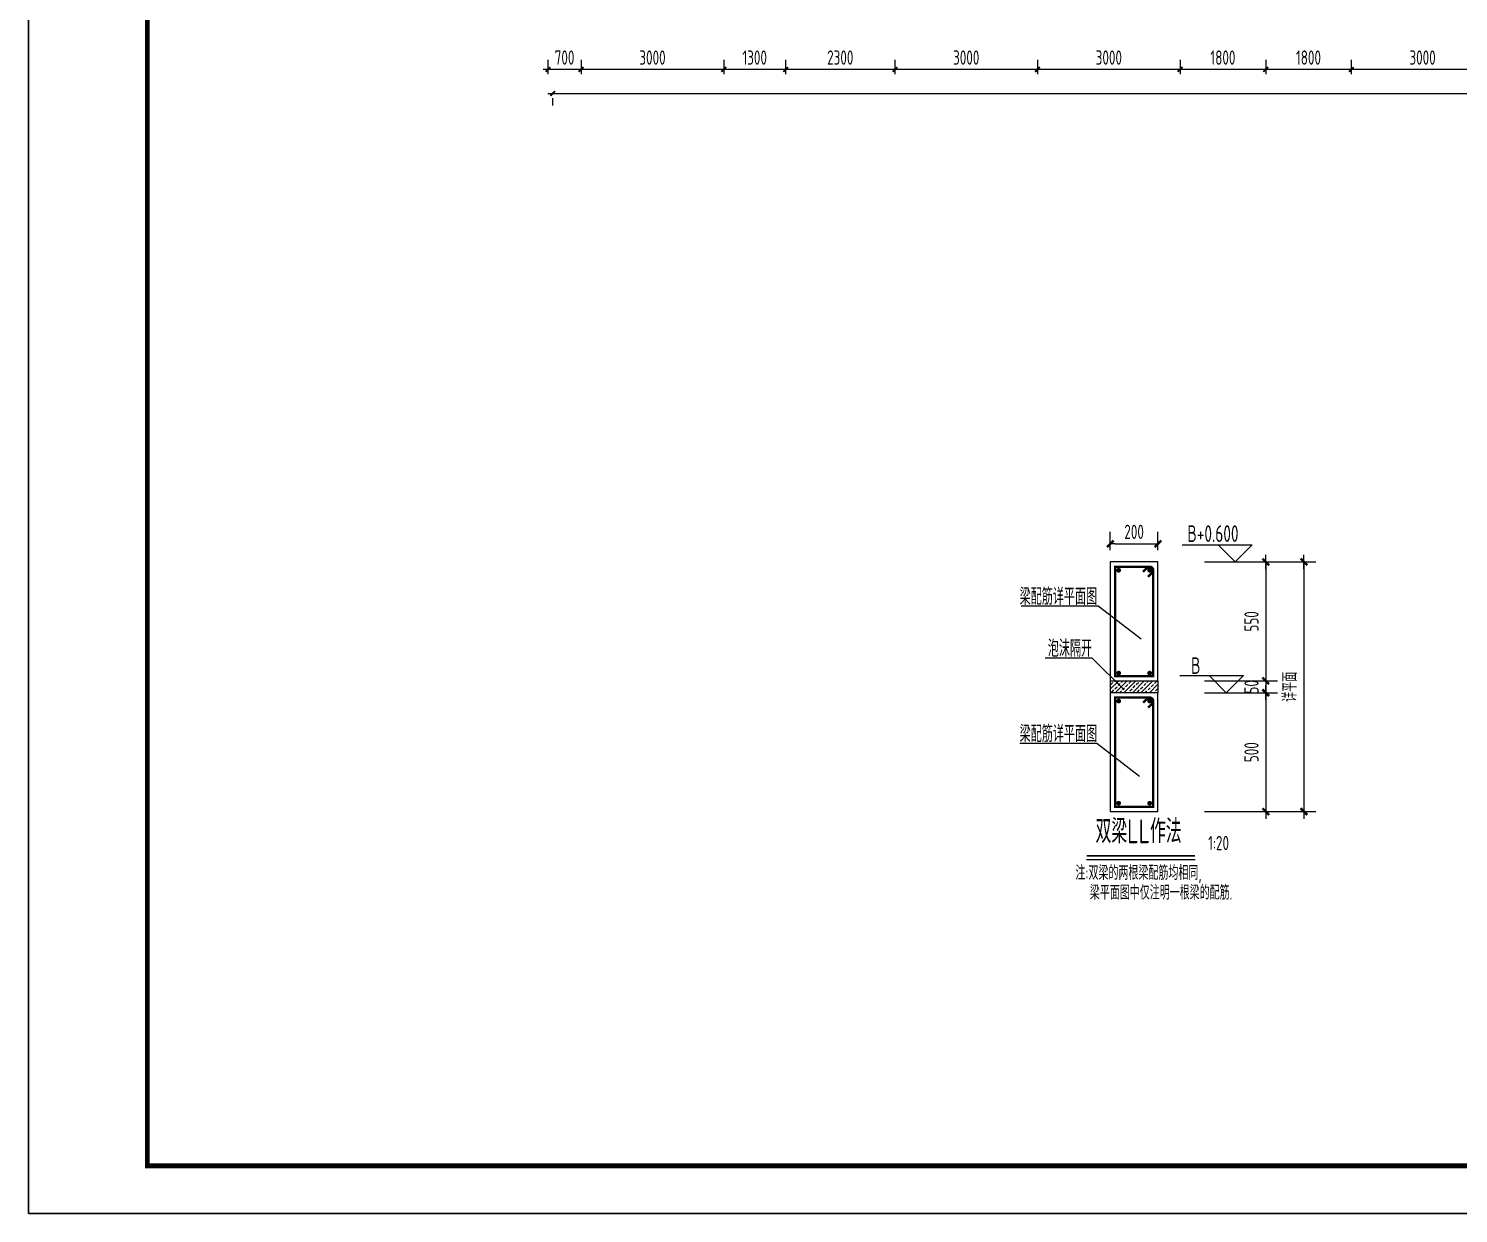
# Model space of a CAD drawing. Extents: x 580289 to 1106878, y -144605 to 78052.
# Drawn here: x 750187 to 780266, y -61777 to -36859 of the extents above; entities that cross this region are included whole.
import ezdxf
from ezdxf.enums import TextEntityAlignment as Align

# ---------------------------------------------------------------- set-up
doc = ezdxf.new("R2010")
doc.units = 0
doc.header["$LTSCALE"] = 100
doc.layers.get('0').update_dxf_attribs({"linetype": 'CONTINUOUS'})
doc.layers.get('Defpoints').update_dxf_attribs({"linetype": 'CONTINUOUS'})
for name, color, linetype in [('beam_dy', 7, 'CONTINUOUS'), ('DIM', 3, 'CONTINUOUS'), ('T图框', 7, 'CONTINUOUS'), ('图框', 254, 'CONTINUOUS'), ('梁__实线', 4, 'CONTINUOUS')]:
    doc.layers.add(name, color=color, linetype=linetype)
doc.styles.add('dim_font', font='tssdeng.shx', dxfattribs={"width": 0.7, "bigfont": 'tssdchn.shx'})
doc.styles.get("Standard").update_dxf_attribs({"font": 'tssdeng.shx', "width": 0.7, "bigfont": 'tssdchn.shx'})
doc.styles.add('TSSD_Dimension', font='Tssdeng.shx', dxfattribs={"width": 0.7, "bigfont": 'tssdchn.shx'})
doc.dimstyles.new('DIMN', dxfattribs={"dimtxt": 300, "dimasz": 1, "dimexe": 250, "dimexo": 300, "dimgap": 150, "dimtad": 1, "dimdec": 0, "dimzin": 0, "dimdsep": 46, "dimtxsty": 'dim_font', "dimblk": '_DIMX', "dimcen": 0.09, "dimclrt": 7, "dimadec": 0, "dimazin": 0, "dimtfac": 1, "dimtdec": 0, "dimtix": 1, "dimtmove": 2, "dimatfit": 3, "dimldrblk": '_DIMX', "dimfxl": 250, "dimtolj": 1, "dimtzin": 0, "dimarcsym": 0})
doc.dimstyles.new('TSSD_100_100', dxfattribs={"dimtxt": 300, "dimasz": 100, "dimexe": 100, "dimexo": 250, "dimgap": 100, "dimtad": 1, "dimdec": 0, "dimzin": 0, "dimdsep": 46, "dimtxsty": 'TSSD_Dimension', "dimblk": 'ARCHTICK', "dimcen": 0, "dimdle": 100, "dimclrt": 7, "dimadec": 0, "dimazin": 0, "dimtfac": 1, "dimtdec": 0, "dimtix": 1, "dimtmove": 2, "dimatfit": 3, "dimfxl": 1, "dimtolj": 1, "dimtzin": 0, "dimarcsym": 0})
doc.dimstyles.new('TSSD_100_100$0', dxfattribs={"dimtxt": 300, "dimasz": 100, "dimexe": 250, "dimexo": 250, "dimgap": 100, "dimtad": 1, "dimdec": 0, "dimzin": 0, "dimdsep": 46, "dimtxsty": 'TSSD_Dimension', "dimblk": '_TSDBK', "dimblk1": '_TSDBK', "dimblk2": '_TSDBK', "dimsah": 1, "dimcen": 0, "dimclrt": 7, "dimadec": 0, "dimazin": 0, "dimtfac": 1, "dimtdec": 0, "dimtix": 1, "dimtmove": 2, "dimatfit": 3, "dimldrblk": '_TSDBK', "dimfxl": 1, "dimtolj": 1, "dimtzin": 0, "dimarcsym": 0})

# ---------------------------------------------------------------- blocks, each defined once
blk = doc.blocks.new('A$C72C84CBD')
at = {"layer": '图框', "color": 0}
for points in [[(0, 0), (0, 59400), (84100, 59400), (84100, 0)], [(0, 0), (84100, 0), (84100, 59400), (0, 59400)]]:
    blk.add_lwpolyline(points, close=True, dxfattribs=at)
at = {"layer": '图框', "color": 0, "const_width": 100}
blk.add_lwpolyline([(2500, 1000), (83100, 1000), (83100, 58400), (2500, 58400)], close=True, dxfattribs=at)
blk = doc.blocks.new('图框')
at = {"layer": 'T图框', "color": 4}
blk.add_blockref('A$C72C84CBD', (602717, 102744), dxfattribs=at)
blk = doc.blocks.new('_ArchTick')
at = {"color": 0, "linetype": 'ByBlock', "const_width": 0.4}
blk.add_lwpolyline([(-0.5, -0.5), (0.5, 0.5)], dxfattribs=at)
blk = doc.blocks.new('*D1359')
at = {"layer": 'Defpoints', "color": 0}
for p in [(778012, -37267), (781012, -37267), (778012, -37718)]:
    blk.add_point(p, dxfattribs=at)
at = {"layer": 'DIM', "color": 0, "lineweight": -2}
for p, q in [((778012, -37517), (778012, -37818)), ((781012, -37517), (781012, -37818)), ((781112, -37718), (777912, -37718))]:
    blk.add_line(p, q, dxfattribs=at)
at = {"layer": 'DIM', "color": 0, "lineweight": -2, "xscale": 100, "yscale": 100, "zscale": 100, "rotation": 180}
blk.add_blockref('_ArchTick', (778012, -37718), dxfattribs=at)
at = {"layer": 'DIM', "color": 0, "lineweight": -2, "xscale": 100, "yscale": 100, "zscale": 100}
blk.add_blockref('_ArchTick', (781012, -37718), dxfattribs=at)
at = {"layer": 'DIM', "color": 7, "insert": (779512, -37468), "char_height": 300, "attachment_point": 5, "style": 'TSSD_Dimension'}
blk.add_mtext('\\A1;3000', dxfattribs=at)
blk = doc.blocks.new('*D1360')
at = {"layer": 'Defpoints', "color": 0}
for p in [(776212, -37267), (778012, -37267), (776212, -37718)]:
    blk.add_point(p, dxfattribs=at)
at = {"layer": 'DIM', "color": 0, "lineweight": -2}
for p, q in [((776212, -37517), (776212, -37818)), ((778012, -37517), (778012, -37818)), ((778112, -37718), (776112, -37718))]:
    blk.add_line(p, q, dxfattribs=at)
at = {"layer": 'DIM', "color": 0, "lineweight": -2, "xscale": 100, "yscale": 100, "zscale": 100, "rotation": 180}
blk.add_blockref('_ArchTick', (776212, -37718), dxfattribs=at)
at = {"layer": 'DIM', "color": 0, "lineweight": -2, "xscale": 100, "yscale": 100, "zscale": 100}
blk.add_blockref('_ArchTick', (778012, -37718), dxfattribs=at)
at = {"layer": 'DIM', "color": 7, "insert": (777112, -37468), "char_height": 300, "attachment_point": 5, "style": 'TSSD_Dimension'}
blk.add_mtext('\\A1;1800', dxfattribs=at)
blk = doc.blocks.new('*D1361')
at = {"layer": 'Defpoints', "color": 0}
for p in [(774412, -37267), (776212, -37267), (774412, -37718)]:
    blk.add_point(p, dxfattribs=at)
at = {"layer": 'DIM', "color": 0, "lineweight": -2}
for p, q in [((774412, -37517), (774412, -37818)), ((776212, -37517), (776212, -37818)), ((776312, -37718), (774312, -37718))]:
    blk.add_line(p, q, dxfattribs=at)
at = {"layer": 'DIM', "color": 0, "lineweight": -2, "xscale": 100, "yscale": 100, "zscale": 100, "rotation": 180}
blk.add_blockref('_ArchTick', (774412, -37718), dxfattribs=at)
at = {"layer": 'DIM', "color": 0, "lineweight": -2, "xscale": 100, "yscale": 100, "zscale": 100}
blk.add_blockref('_ArchTick', (776212, -37718), dxfattribs=at)
at = {"layer": 'DIM', "color": 7, "insert": (775312, -37468), "char_height": 300, "attachment_point": 5, "style": 'TSSD_Dimension'}
blk.add_mtext('\\A1;1800', dxfattribs=at)
blk = doc.blocks.new('*D1362')
at = {"layer": 'Defpoints', "color": 0}
for p in [(771412, -37267), (774412, -37267), (771412, -37718)]:
    blk.add_point(p, dxfattribs=at)
at = {"layer": 'DIM', "color": 0, "lineweight": -2}
for p, q in [((771412, -37517), (771412, -37818)), ((774412, -37517), (774412, -37818)), ((774512, -37718), (771312, -37718))]:
    blk.add_line(p, q, dxfattribs=at)
at = {"layer": 'DIM', "color": 0, "lineweight": -2, "xscale": 100, "yscale": 100, "zscale": 100, "rotation": 180}
blk.add_blockref('_ArchTick', (771412, -37718), dxfattribs=at)
at = {"layer": 'DIM', "color": 0, "lineweight": -2, "xscale": 100, "yscale": 100, "zscale": 100}
blk.add_blockref('_ArchTick', (774412, -37718), dxfattribs=at)
at = {"layer": 'DIM', "color": 7, "insert": (772912, -37468), "char_height": 300, "attachment_point": 5, "style": 'TSSD_Dimension'}
blk.add_mtext('\\A1;3000', dxfattribs=at)
blk = doc.blocks.new('*D1363')
at = {"layer": 'Defpoints', "color": 0}
for p in [(768412, -37267), (771412, -37267), (768412, -37718)]:
    blk.add_point(p, dxfattribs=at)
at = {"layer": 'DIM', "color": 0, "lineweight": -2}
for p, q in [((768412, -37517), (768412, -37818)), ((771412, -37517), (771412, -37818)), ((771512, -37718), (768312, -37718))]:
    blk.add_line(p, q, dxfattribs=at)
at = {"layer": 'DIM', "color": 0, "lineweight": -2, "xscale": 100, "yscale": 100, "zscale": 100, "rotation": 180}
blk.add_blockref('_ArchTick', (768412, -37718), dxfattribs=at)
at = {"layer": 'DIM', "color": 0, "lineweight": -2, "xscale": 100, "yscale": 100, "zscale": 100}
blk.add_blockref('_ArchTick', (771412, -37718), dxfattribs=at)
at = {"layer": 'DIM', "color": 7, "insert": (769912, -37468), "char_height": 300, "attachment_point": 5, "style": 'TSSD_Dimension'}
blk.add_mtext('\\A1;3000', dxfattribs=at)
blk = doc.blocks.new('*D1364')
at = {"layer": 'Defpoints', "color": 0}
for p in [(766112, -37267), (768412, -37267), (766112, -37718)]:
    blk.add_point(p, dxfattribs=at)
at = {"layer": 'DIM', "color": 0, "lineweight": -2}
for p, q in [((766112, -37517), (766112, -37818)), ((768412, -37517), (768412, -37818)), ((768512, -37718), (766012, -37718))]:
    blk.add_line(p, q, dxfattribs=at)
at = {"layer": 'DIM', "color": 0, "lineweight": -2, "xscale": 100, "yscale": 100, "zscale": 100, "rotation": 180}
blk.add_blockref('_ArchTick', (766112, -37718), dxfattribs=at)
at = {"layer": 'DIM', "color": 0, "lineweight": -2, "xscale": 100, "yscale": 100, "zscale": 100}
blk.add_blockref('_ArchTick', (768412, -37718), dxfattribs=at)
at = {"layer": 'DIM', "color": 7, "insert": (767262, -37468), "char_height": 300, "attachment_point": 5, "style": 'TSSD_Dimension'}
blk.add_mtext('\\A1;2300', dxfattribs=at)
blk = doc.blocks.new('*D1365')
at = {"layer": 'Defpoints', "color": 0}
for p in [(764812, -37267), (766112, -37267), (764812, -37718)]:
    blk.add_point(p, dxfattribs=at)
at = {"layer": 'DIM', "color": 0, "lineweight": -2}
for p, q in [((764812, -37517), (764812, -37818)), ((766112, -37517), (766112, -37818)), ((766212, -37718), (764712, -37718))]:
    blk.add_line(p, q, dxfattribs=at)
at = {"layer": 'DIM', "color": 0, "lineweight": -2, "xscale": 100, "yscale": 100, "zscale": 100, "rotation": 180}
blk.add_blockref('_ArchTick', (764812, -37718), dxfattribs=at)
at = {"layer": 'DIM', "color": 0, "lineweight": -2, "xscale": 100, "yscale": 100, "zscale": 100}
blk.add_blockref('_ArchTick', (766112, -37718), dxfattribs=at)
at = {"layer": 'DIM', "color": 7, "insert": (765462, -37468), "char_height": 300, "attachment_point": 5, "style": 'TSSD_Dimension'}
blk.add_mtext('\\A1;1300', dxfattribs=at)
blk = doc.blocks.new('*D1366')
at = {"layer": 'Defpoints', "color": 0}
for p in [(761812, -37267), (764812, -37267), (761812, -37718)]:
    blk.add_point(p, dxfattribs=at)
at = {"layer": 'DIM', "color": 0, "lineweight": -2}
for p, q in [((761812, -37517), (761812, -37818)), ((764812, -37517), (764812, -37818)), ((764912, -37718), (761712, -37718))]:
    blk.add_line(p, q, dxfattribs=at)
at = {"layer": 'DIM', "color": 0, "lineweight": -2, "xscale": 100, "yscale": 100, "zscale": 100, "rotation": 180}
blk.add_blockref('_ArchTick', (761812, -37718), dxfattribs=at)
at = {"layer": 'DIM', "color": 0, "lineweight": -2, "xscale": 100, "yscale": 100, "zscale": 100}
blk.add_blockref('_ArchTick', (764812, -37718), dxfattribs=at)
at = {"layer": 'DIM', "color": 7, "insert": (763312, -37468), "char_height": 300, "attachment_point": 5, "style": 'TSSD_Dimension'}
blk.add_mtext('\\A1;3000', dxfattribs=at)
blk = doc.blocks.new('*D1367')
at = {"layer": 'Defpoints', "color": 0}
for p in [(761112, -37267), (761812, -37267), (761112, -37718)]:
    blk.add_point(p, dxfattribs=at)
at = {"layer": 'DIM', "color": 0, "lineweight": -2}
for p, q in [((761112, -37517), (761112, -37818)), ((761812, -37517), (761812, -37818)), ((761912, -37718), (761012, -37718))]:
    blk.add_line(p, q, dxfattribs=at)
at = {"layer": 'DIM', "color": 0, "lineweight": -2, "xscale": 100, "yscale": 100, "zscale": 100, "rotation": 180}
blk.add_blockref('_ArchTick', (761112, -37718), dxfattribs=at)
at = {"layer": 'DIM', "color": 0, "lineweight": -2, "xscale": 100, "yscale": 100, "zscale": 100}
blk.add_blockref('_ArchTick', (761812, -37718), dxfattribs=at)
at = {"layer": 'DIM', "color": 7, "insert": (761462, -37468), "char_height": 300, "attachment_point": 5, "style": 'TSSD_Dimension'}
blk.add_mtext('\\A1;700', dxfattribs=at)
blk = doc.blocks.new('*D1368')
at = {"layer": 'Defpoints', "color": 0}
for p in [(761212, -38223), (810412, -38223), (810412, -38223)]:
    blk.add_point(p, dxfattribs=at)
at = {"layer": 'DIM', "color": 0, "lineweight": -2}
for p, q in [((810412, -37973), (810412, -38123)), ((761112, -38223), (810512, -38223)), ((761212, -38473), (761212, -38323))]:
    blk.add_line(p, q, dxfattribs=at)
at = {"layer": 'DIM', "color": 0, "lineweight": -2, "xscale": 100, "yscale": 100, "zscale": 100, "rotation": 180}
blk.add_blockref('_ArchTick', (761212, -38223), dxfattribs=at)
at = {"layer": 'DIM', "color": 0, "lineweight": -2, "xscale": 100, "yscale": 100, "zscale": 100}
blk.add_blockref('_ArchTick', (810412, -38223), dxfattribs=at)
at = {"layer": 'DIM', "color": 7, "insert": (785812, -37973), "char_height": 300, "attachment_point": 5, "style": 'TSSD_Dimension'}
blk.add_mtext('\\A1;49200', dxfattribs=at)
blk = doc.blocks.new('_DIMX')
blk.add_line((-150, 0), (150, 0))
at = {"const_width": 50}
blk.add_lwpolyline([(-70, -70), (70, 70)], dxfattribs=at)
blk = doc.blocks.new('*D1429')
at = {"layer": 'beam_dy', "color": 0, "lineweight": -2}
for p, q in [((776251, -48076), (777267, -48076)), ((777017, -48077), (777017, -53326)), ((776180, -53327), (777267, -53327))]:
    blk.add_line(p, q, dxfattribs=at)
at = {"layer": 'Defpoints', "color": 0}
for p in [(775951, -48076), (775880, -53327), (777017, -53327)]:
    blk.add_point(p, dxfattribs=at)
at = {"layer": 'beam_dy', "color": 0, "lineweight": -2}
for p, rotation in [((777017, -48076), 90), ((777017, -53327), 270)]:
    blk.add_blockref('_DIMX', p, dxfattribs=dict(at, rotation=rotation))
at = {"layer": 'beam_dy', "color": 7, "insert": (776717, -50701), "char_height": 300, "attachment_point": 5, "rotation": 90, "style": 'TSSD_Dimension'}
blk.add_mtext('\\A1;详平面', dxfattribs=at)
blk = doc.blocks.new('*D1430')
at = {"layer": 'beam_dy', "color": 0, "lineweight": -2}
for p, q in [((774927, -48076), (776463, -48076)), ((776213, -48077), (776213, -50576)), ((774927, -50577), (776463, -50577))]:
    blk.add_line(p, q, dxfattribs=at)
at = {"layer": 'Defpoints', "color": 0}
for p in [(774627, -48076), (774627, -50577), (776213, -50577)]:
    blk.add_point(p, dxfattribs=at)
at = {"layer": 'beam_dy', "color": 0, "lineweight": -2}
for p, rotation in [((776213, -48076), 90), ((776213, -50577), 270)]:
    blk.add_blockref('_DIMX', p, dxfattribs=dict(at, rotation=rotation))
at = {"layer": 'beam_dy', "color": 7, "insert": (775913, -49326), "char_height": 300, "attachment_point": 5, "rotation": 90, "style": 'TSSD_Dimension'}
blk.add_mtext('\\A1;550', dxfattribs=at)
blk = doc.blocks.new('*D1431')
at = {"layer": 'beam_dy', "color": 0, "lineweight": -2}
for p, q in [((774927, -50827), (776463, -50827)), ((776213, -50828), (776213, -53326)), ((774927, -53327), (776463, -53327))]:
    blk.add_line(p, q, dxfattribs=at)
at = {"layer": 'Defpoints', "color": 0}
for p in [(774627, -50827), (774627, -53327), (776213, -53327)]:
    blk.add_point(p, dxfattribs=at)
at = {"layer": 'beam_dy', "color": 0, "lineweight": -2}
for p, rotation in [((776213, -50827), 90), ((776213, -53327), 270)]:
    blk.add_blockref('_DIMX', p, dxfattribs=dict(at, rotation=rotation))
at = {"layer": 'beam_dy', "color": 7, "insert": (775913, -52077), "char_height": 300, "attachment_point": 5, "rotation": 90, "style": 'TSSD_Dimension'}
blk.add_mtext('\\A1;500', dxfattribs=at)
blk = doc.blocks.new('*D1432')
at = {"layer": 'beam_dy', "color": 0, "lineweight": -2}
for p, q in [((774927, -50577), (776463, -50577)), ((774927, -50827), (776463, -50827)), ((776213, -50576), (776213, -50575)), ((776213, -50577), (776213, -50827)), ((776213, -50828), (776213, -50829))]:
    blk.add_line(p, q, dxfattribs=at)
at = {"layer": 'Defpoints', "color": 0}
for p in [(774627, -50577), (774627, -50827), (776213, -50827)]:
    blk.add_point(p, dxfattribs=at)
at = {"layer": 'beam_dy', "color": 0, "lineweight": -2}
for p, rotation in [((776213, -50577), 270), ((776213, -50827), 90)]:
    blk.add_blockref('_DIMX', p, dxfattribs=dict(at, rotation=rotation))
at = {"layer": 'beam_dy', "color": 7, "insert": (775913, -50702), "char_height": 300, "attachment_point": 5, "rotation": 90, "style": 'TSSD_Dimension'}
blk.add_mtext('\\A1;50', dxfattribs=at)
blk = doc.blocks.new('_TSDBK')
blk.add_line((-1, 0), (0, 0))
at = {"const_width": 0.5}
blk.add_lwpolyline([(-0.7, -0.7), (0.7, 0.7)], dxfattribs=at)
blk = doc.blocks.new('*D1433')
at = {"layer": 'Defpoints', "color": 0}
for p in [(773946, -47693), (772943, -48077), (773946, -48077)]:
    blk.add_point(p, dxfattribs=at)
at = {"layer": 'DIM', "color": 0, "lineweight": -2}
for p, q in [((772943, -47827), (772943, -47443)), ((773946, -47827), (773946, -47443)), ((773043, -47693), (773846, -47693))]:
    blk.add_line(p, q, dxfattribs=at)
at = {"layer": 'DIM', "color": 0, "lineweight": -2, "xscale": 100, "yscale": 100, "zscale": 100, "rotation": 180}
blk.add_blockref('_TSDBK', (772943, -47693), dxfattribs=at)
at = {"layer": 'DIM', "color": 0, "lineweight": -2, "xscale": 100, "yscale": 100, "zscale": 100}
blk.add_blockref('_TSDBK', (773946, -47693), dxfattribs=at)
at = {"layer": 'DIM', "color": 7, "insert": (773444, -47443), "char_height": 300, "attachment_point": 5, "style": 'TSSD_Dimension'}
blk.add_mtext('\\A1;\\A1;200', dxfattribs=at)

msp = doc.modelspace()

# ---------------------------------------------------------------- hatches: boundary and pattern name
at = {"layer": '梁__实线'}
h = msp.add_hatch(dxfattribs=at)
h.set_pattern_fill('ANSI33', color=256, scale=20, style=0)
h.set_pattern_definition([(45, (690736.98, -143914.58), (-89.80256, 89.80256), []), (45, (690826.79, -143914.58), (-89.80256, 89.80256), [63.5, -31.75])])
h.paths.add_polyline_path([(773945.6, -50827.1), (773945.6, -50826.8), (773945.6, -50576.8), (772943.3, -50576.8), (772943.3, -50827.1)])

# ---------------------------------------------------------------- linework, layer by layer
at = {"layer": 'beam_dy'}
for p, q in [((771066.6, -49001), (772688.2, -49001)), ((772688.2, -49001), (773588.9, -49695.9)), ((771575.9, -50092.5), (772554.8, -50092.5)), ((772554.8, -50092.5), (773231.9, -50764.8)), ((772943.3, -50576.8), (772943.3, -50826.8)), ((772943.3, -50827.1), (772943.3, -50826.8)), ((773945.6, -50576.8), (773945.6, -50826.8)), ((773945.6, -50826.8), (773945.6, -50827.1)), ((771038.2, -51888), (772659.8, -51888)), ((772659.8, -51888), (773560.5, -52582.9)), ((772442.3, -54332), (774725.8, -54332))]:
    msp.add_line(p, q, dxfattribs=at)
for points in [[(774457.1, -47715.9), (775928.9, -47715.9), (775568.9, -48075.9), (775208.9, -47715.9)], [(774403.8, -50466.8), (775742.9, -50466.8), (775382.9, -50826.8), (775022.9, -50466.8)]]:
    msp.add_lwpolyline(points, dxfattribs=at)
for points in [[(772943.3, -50576.8), (773945.6, -50576.8), (773945.6, -48076.9), (772943.3, -48076.9)], [(772943.3, -53326.9), (773945.6, -53326.9), (773945.6, -50827.1), (772943.3, -50827.1)]]:
    msp.add_lwpolyline(points, close=True, dxfattribs=at)
at = {"layer": 'beam_dy', "const_width": 50}
for points in [[(773632.7, -48282.8), (773717.5, -48197.9, -0.6681786), (773845.6, -48250.9), (773845.6, -50476.8), (773043.3, -50476.8), (773043.3, -48175.9), (773770.6, -48175.9, -0.6681786), (773823.6, -48304), (773738.7, -48388.8)], [(773632.7, -51033.9), (773717.5, -50949.1, -0.6681786), (773845.6, -51002.1), (773845.6, -53226.9), (773043.3, -53226.9), (773043.3, -50927.1), (773770.6, -50927.1, -0.6681786), (773823.6, -51055.1), (773738.7, -51140)]]:
    msp.add_lwpolyline(points, format="xyb", dxfattribs=at)
for points in [[(773093.3, -48250.9, 1), (773143.3, -48250.9, 1)], [(773745.6, -48250.9, 1), (773795.6, -48250.9, 1)], [(773093.3, -50413.3, -1), (773143.3, -50413.3, -1)], [(773745.6, -50413.3, -1), (773795.6, -50413.3, -1)], [(773093.3, -51002.1, 1), (773143.3, -51002.1, 1)], [(773745.6, -51002.1, 1), (773795.6, -51002.1, 1)], [(773093.3, -53150.8, -1), (773143.3, -53150.8, -1)], [(773745.6, -53150.8, -1), (773795.6, -53150.8, -1)]]:
    msp.add_lwpolyline(points, format="xyb", close=True, dxfattribs=at)
at = {"layer": 'beam_dy', "const_width": 40}
msp.add_lwpolyline([(772442.3, -54255.9), (774725.8, -54255.9)], dxfattribs=at)

# ---------------------------------------------------------------- block references
at = {"layer": 'T图框'}
msp.add_blockref('图框', (147470.2, -164520.5), dxfattribs=at)

# ---------------------------------------------------------------- texts
at = {"layer": 'beam_dy', "color": 2, "width": 0.7}
for s, p in [('B+0.600', (775102.3, -47479.8)), ('B', (774741.5, -50255.1))]:
    msp.add_text(s, height=350, dxfattribs=at).set_placement(p, align=Align.MIDDLE)
for s, p in [('梁配筋详平面图', (771035.8, -48978.5)), ('泡沫隔开', (771627.8, -50070)), ('梁配筋详平面图', (771035.8, -51865.5))]:
    msp.add_text(s, height=350, dxfattribs=at).set_placement(p)
at = {"layer": 'beam_dy', "width": 0.7}
msp.add_text('双梁LL作法', height=500, dxfattribs=at).set_placement((773537.5, -54140.5), align=Align.BOTTOM_CENTER)
at = {"layer": 'beam_dy', "color": 4, "width": 0.7}
for s, p in [('1:20', (775000.8, -54137.7)), ('注:双梁的两根梁配筋均相同,', (772209.3, -54762.9)), ('梁平面图中仅注明一根梁的配筋.', (772512.3, -55178.4))]:
    msp.add_text(s, height=300, dxfattribs=at).set_placement(p)

# ---------------------------------------------------------------- dimensions: what is measured, and where the dimension line sits
at = {"layer": 'beam_dy'}
for base, p1, p2, text, picture, middle in [((776213, -50576.8), (774626.9, -48075.9), (774626.9, -50576.8), '550', '*D1430', (775913, -49326.4)), ((777017.3, -53326.9), (775950.9, -48075.9), (775880.3, -53326.9), '详平面', '*D1429', (776717.3, -50701.4))]:
    dim = msp.add_linear_dim(base=base, p1=p1, p2=p2, angle=90, text=text, dimstyle='DIMN', override={"dimlfac": 0.2, "dimtxsty": 'TSSD_Dimension'}, dxfattribs=at)
    dim.commit()
    dim.dimension.update_dxf_attribs({"geometry": picture, "text_midpoint": middle})
for base, p1, p2, picture, middle in [((776213, -50826.8), (774626.9, -50577.1), (774626.9, -50826.8), '*D1432', (775913, -50701.9)), ((776213, -53326.9), (774626.9, -50826.8), (774626.9, -53326.9), '*D1431', (775913, -52076.9))]:
    dim = msp.add_linear_dim(base=base, p1=p1, p2=p2, angle=90, dimstyle='DIMN', override={"dimlfac": 0.2, "dimtxsty": 'TSSD_Dimension'}, dxfattribs=at)
    dim.commit()
    dim.dimension.update_dxf_attribs({"geometry": picture, "text_midpoint": middle})
at = {"layer": 'DIM'}
for base, p1, p2, picture, middle in [((761111.9, -37717.7), (761811.9, -37266.9), (761111.9, -37266.9), '*D1367', (761461.9, -37467.7)), ((761811.9, -37717.7), (764811.9, -37266.9), (761811.9, -37266.9), '*D1366', (763311.9, -37467.7)), ((764811.9, -37717.7), (766111.9, -37266.9), (764811.9, -37266.9), '*D1365', (765461.9, -37467.7)), ((766111.9, -37717.7), (768411.9, -37266.9), (766111.9, -37266.9), '*D1364', (767261.9, -37467.7)), ((768411.9, -37717.7), (771411.9, -37266.9), (768411.9, -37266.9), '*D1363', (769911.9, -37467.7)), ((771411.9, -37717.7), (774411.9, -37266.9), (771411.9, -37266.9), '*D1362', (772911.9, -37467.7)), ((774411.9, -37717.7), (776211.9, -37266.9), (774411.9, -37266.9), '*D1361', (775311.9, -37467.7)), ((776211.9, -37717.7), (778011.9, -37266.9), (776211.9, -37266.9), '*D1360', (777111.9, -37467.7)), ((778011.9, -37717.7), (781011.9, -37266.9), (778011.9, -37266.9), '*D1359', (779511.9, -37467.7)), ((810411.9, -38223.2), (761211.9, -38223.2), (810411.9, -38223.2), '*D1368', (785811.9, -37973.2))]:
    dim = msp.add_linear_dim(base=base, p1=p1, p2=p2, dimstyle='TSSD_100_100', dxfattribs=at)
    dim.commit()
    dim.dimension.update_dxf_attribs({"geometry": picture, "text_midpoint": middle})
dim = msp.add_aligned_dim(p1=(772943.3, -48076.9), p2=(773945.6, -48076.9), distance=384, text='\\A1;200', dimstyle='TSSD_100_100$0', dxfattribs=at)
dim.commit()
dim.dimension.update_dxf_attribs({"geometry": '*D1433', "text_midpoint": (773444.4, -47443)})

doc.saveas('drawing.dxf')
